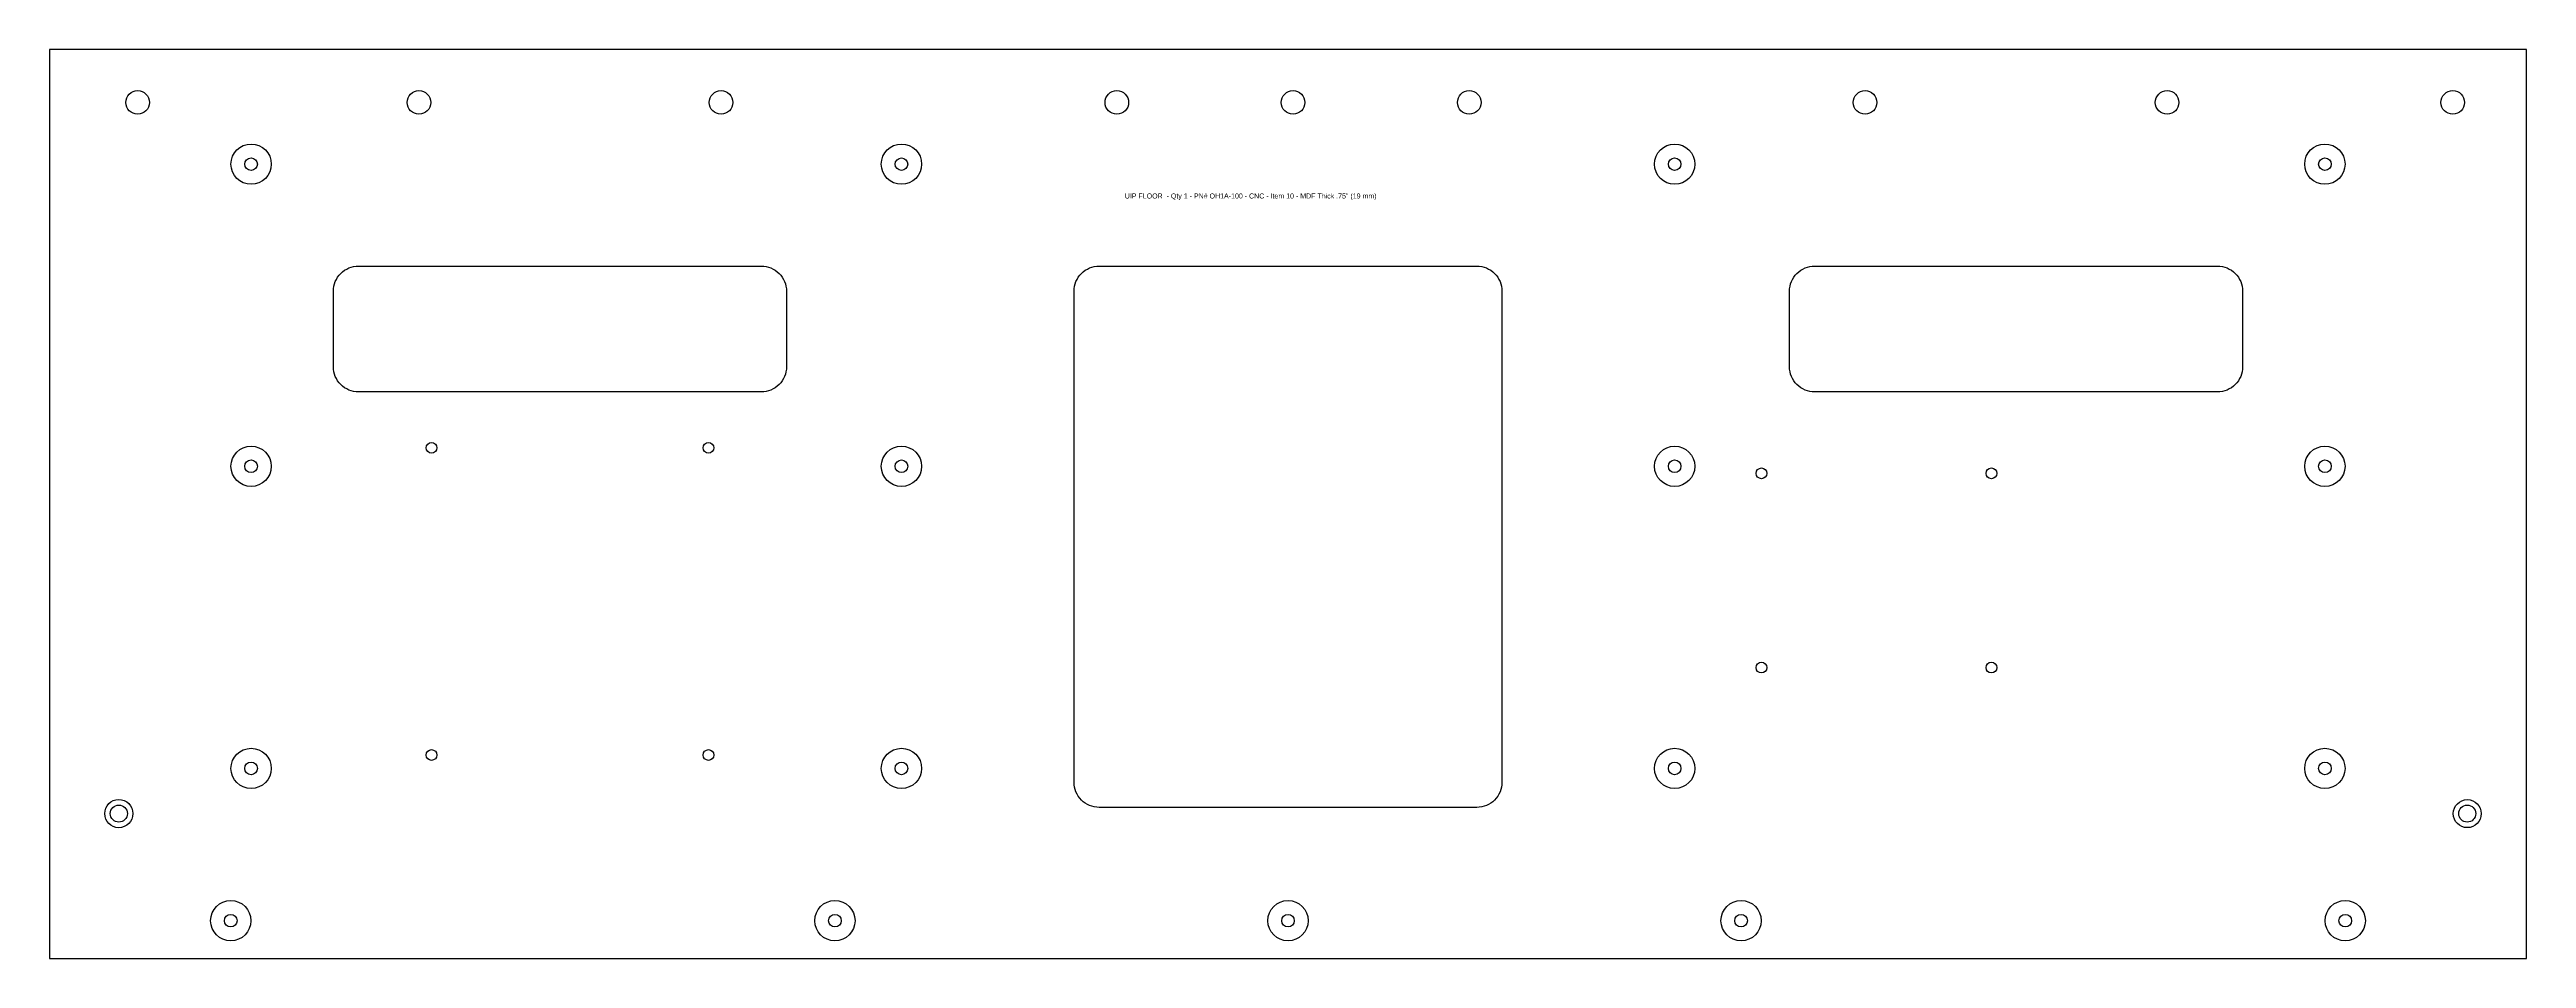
# Model space of a CAD drawing. Header units: inches. Extents: x -2.6 to 51.9, y 0 to 77.6.
# Drawn here: x 0 to 24.6, y 0 to 9.03 of the extents above; entities that cross this region are included whole.
import ezdxf

# ---------------------------------------------------------------- set-up
doc = ezdxf.new("R2010")
doc.units = ezdxf.units.IN
doc.header["$MEASUREMENT"] = 0
doc.layers.add('Info', color=4, linetype='Continuous')
doc.styles.add('Annotative', font='arial.ttf')

msp = doc.modelspace()

# ---------------------------------------------------------------- linework, layer by layer
at = {"color": 7, "linetype": 'Continuous', "lineweight": 25}
msp.add_lwpolyline([(0, 9.025), (0, 0), (24.6, 0), (24.6, 9.025)], close=True, dxfattribs=at)
for points in [[(2.819, 5.875), (2.819, 6.625, -0.414214), (3.069, 6.875), (7.069, 6.875, -0.414214), (7.319, 6.625), (7.319, 5.875, -0.414214), (7.069, 5.625), (3.069, 5.625, -0.414214)], [(10.425, 6.875), (14.175, 6.875, -0.414214), (14.425, 6.625), (14.425, 1.75, -0.414214), (14.175, 1.5), (10.425, 1.5, -0.414214), (10.175, 1.75), (10.175, 6.625, -0.414214)], [(17.531, 6.875), (21.531, 6.875, -0.414214), (21.781, 6.625), (21.781, 5.875, -0.414214), (21.531, 5.625), (17.531, 5.625, -0.414214), (17.281, 5.875), (17.281, 6.625, -0.414214)]]:
    msp.add_lwpolyline(points, format="xyb", close=True, dxfattribs=at)
for centre, radius in [((0.875, 8.5), 0.117), ((3.669, 8.5), 0.117), ((6.669, 8.5), 0.117), ((10.6, 8.5), 0.117), ((12.35, 8.5), 0.117), ((14.1, 8.5), 0.117), ((18.031, 8.5), 0.117), ((21.031, 8.5), 0.117), ((23.868, 8.5), 0.117), ((2.002, 7.887), 0.2), ((2.002, 7.887), 0.0625), ((8.461, 7.887), 0.2), ((8.461, 7.887), 0.0625), ((16.14, 7.887), 0.2), ((16.14, 7.887), 0.0625), ((22.598, 7.887), 0.2), ((22.598, 7.887), 0.0625), ((2.002, 4.887), 0.2), ((2.002, 4.887), 0.0625), ((3.794, 5.07), 0.0533), ((6.544, 5.07), 0.0533), ((8.461, 4.887), 0.2), ((8.461, 4.887), 0.0625), ((16.14, 4.887), 0.2), ((16.14, 4.887), 0.0625), ((22.598, 4.887), 0.2), ((22.598, 4.887), 0.0625), ((17.002, 4.817), 0.0533), ((19.286, 4.817), 0.0532), ((17.002, 2.888), 0.0533), ((19.286, 2.888), 0.0532), ((2.002, 1.887), 0.2), ((3.794, 2.02), 0.0533), ((6.544, 2.02), 0.0532), ((8.461, 1.887), 0.2), ((16.14, 1.887), 0.2), ((22.598, 1.887), 0.2), ((2.002, 1.887), 0.0625), ((8.461, 1.887), 0.0625), ((16.14, 1.887), 0.0625), ((22.598, 1.887), 0.0625), ((0.688, 1.438), 0.14), ((0.688, 1.438), 0.0847), ((24.012, 1.438), 0.139), ((24.012, 1.438), 0.0847), ((1.8, 0.375), 0.2), ((7.8, 0.375), 0.2), ((12.3, 0.375), 0.2), ((16.8, 0.375), 0.2), ((22.8, 0.375), 0.2), ((1.8, 0.375), 0.0625), ((7.8, 0.375), 0.0625), ((12.3, 0.375), 0.0625), ((16.8, 0.375), 0.0625), ((22.8, 0.375), 0.0625)]:
    msp.add_circle(centre, radius, dxfattribs=at)

# ---------------------------------------------------------------- texts
at = {"layer": 'Info', "style": 'Annotative'}
msp.add_text('UIP FLOOR  - Qty 1 - PN# OH1A-100 - CNC - Item 10 - MDF Thick .75" (19 mm)', height=0.05, dxfattribs=at).set_placement((10.679, 7.546))

doc.saveas('drawing.dxf')
